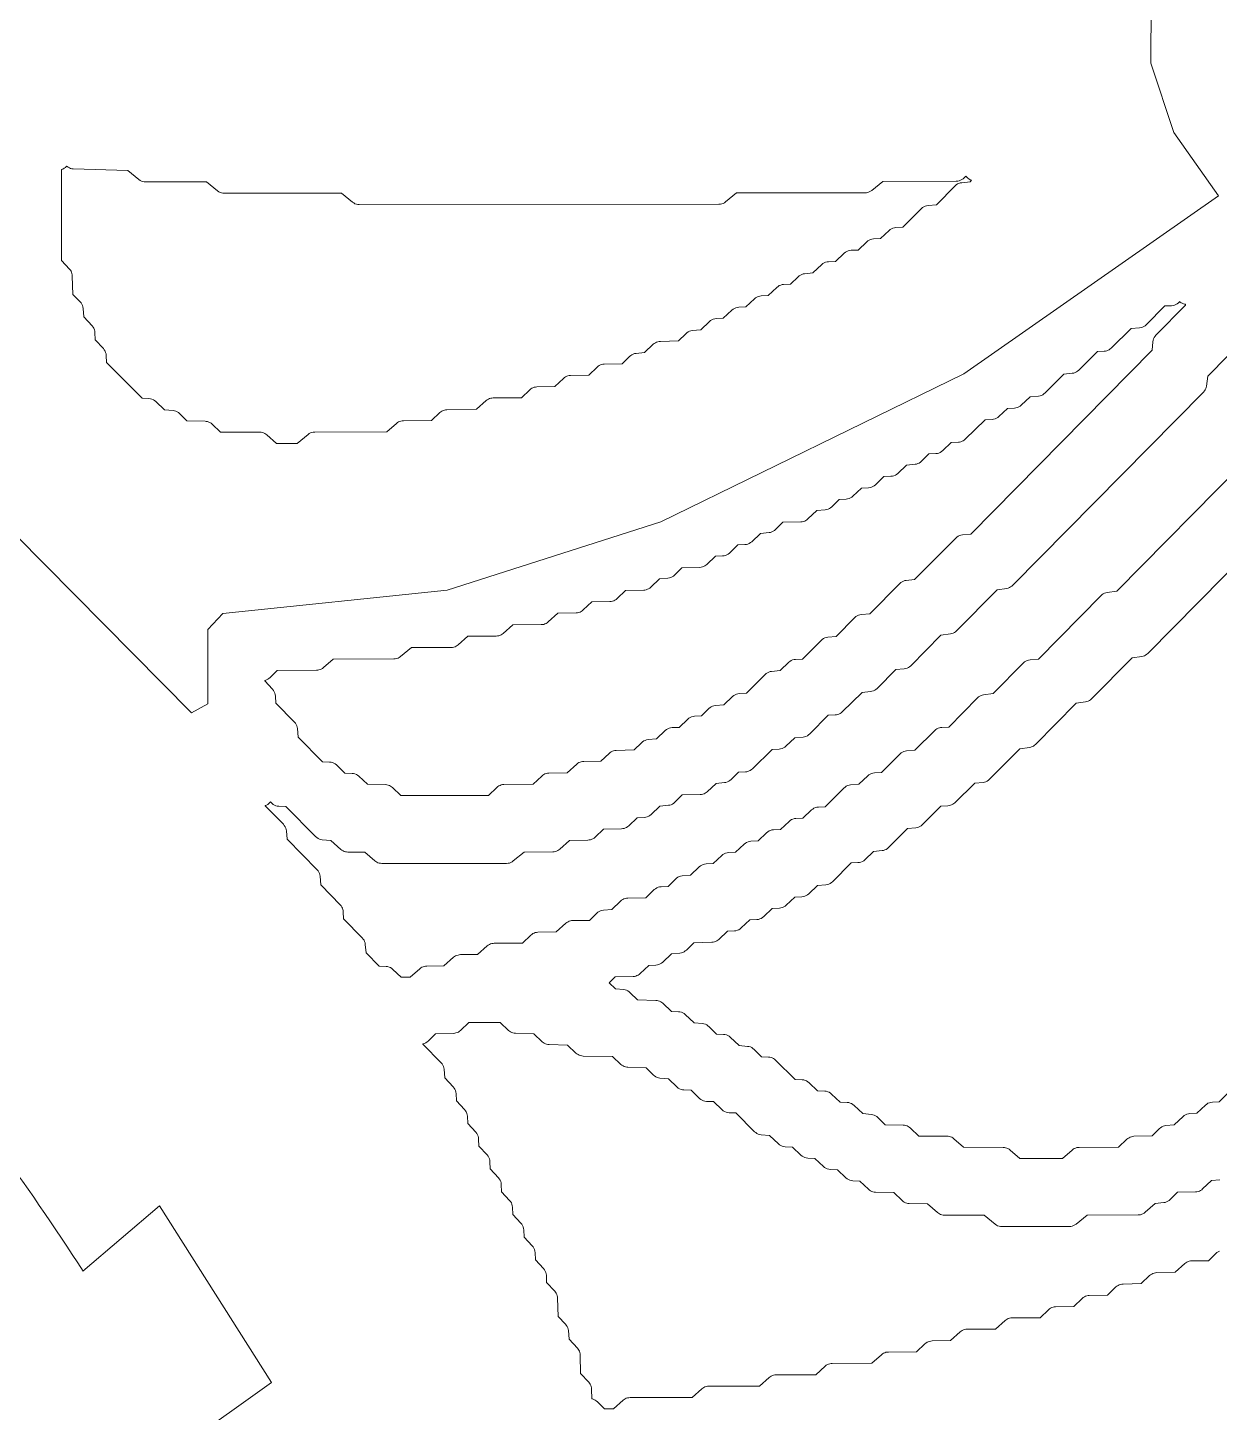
# Model space of a CAD drawing. Header units: inches. Extents: x 36 to 80.1, y 17.3 to 55.9.
# Drawn here: x 52.838 to 55.652, y 36.591 to 39.862 of the extents above; entities that cross this region are included whole.
import ezdxf

# ---------------------------------------------------------------- set-up
doc = ezdxf.new("R2010")
doc.units = ezdxf.units.IN
for name, color, linetype, lineweight in [('01_ORIGINAL_CAD', 7, 'Continuous', 20), ('02_APPROVED_PDF_OUTLINES', 7, 'Continuous', 15), ('04_APPROVED_PERIMETER', 7, 'Continuous', 15)]:
    doc.layers.add(name, color=color, linetype=linetype, lineweight=lineweight)

msp = doc.modelspace()

# ---------------------------------------------------------------- linework, layer by layer
at = {"layer": '01_ORIGINAL_CAD'}
msp.add_lwpolyline([(52.9682, 36.924), (53.149, 37.0789), (53.4135, 36.6613), (53.2073, 36.5136)], dxfattribs=at)
msp.add_arc((48.3626, 33.9743), 5.4698, 32.6388, 40.4465, dxfattribs=at)
at = {"layer": '02_APPROVED_PDF_OUTLINES'}
for points in [[(52.93, 39.5347), (52.9311, 39.5337), (52.9337, 39.5319), (52.9365, 39.5305), (52.9394, 39.5294), (52.9425, 39.5287), (52.9457, 39.5284), (53.0743, 39.5244), (53.1006, 39.5029), (53.1034, 39.5009), (53.1065, 39.4993), (53.1097, 39.4982), (53.113, 39.4975), (53.1165, 39.4973), (53.2605, 39.4974), (53.2865, 39.4762), (53.2893, 39.4742), (53.2923, 39.4726), (53.2956, 39.4715), (53.2989, 39.4708), (53.3023, 39.4706), (53.5791, 39.4708), (53.6051, 39.4496), (53.6079, 39.4476), (53.6109, 39.446), (53.6141, 39.4449), (53.6175, 39.4442), (53.6209, 39.444), (54.4703, 39.4446), (54.4737, 39.4448), (54.4771, 39.4455), (54.4803, 39.4467), (54.4834, 39.4483), (54.4862, 39.4503), (54.512, 39.4715), (54.8153, 39.4717), (54.8188, 39.4719), (54.8221, 39.4726), (54.8253, 39.4738), (54.8284, 39.4754), (54.8312, 39.4774), (54.8571, 39.4986), (55.0306, 39.499), (55.0342, 39.4993), (55.0376, 39.5), (55.0409, 39.5012), (55.044, 39.5029), (55.0469, 39.505), (55.0535, 39.5107), (55.0579, 39.5066), (55.0606, 39.5044), (55.0635, 39.5027), (55.0666, 39.5013), (55.0671, 39.5012), (55.0632, 39.4973), (55.0437, 39.4955), (55.0402, 39.495), (55.0369, 39.4939), (55.0337, 39.4925), (55.0308, 39.4906), (55.0282, 39.4883), (54.9837, 39.4436), (54.9641, 39.4418), (54.9607, 39.4412), (54.9574, 39.4402), (54.9542, 39.4387), (54.9513, 39.4368), (54.9487, 39.4345), (54.9047, 39.3903), (54.8883, 39.3895), (54.8848, 39.3891), (54.8813, 39.3882), (54.878, 39.3868), (54.875, 39.3849), (54.8722, 39.3827), (54.852, 39.3634), (54.8353, 39.3627), (54.8317, 39.3622), (54.8283, 39.3613), (54.825, 39.3599), (54.8219, 39.3581), (54.8192, 39.3558), (54.799, 39.3365), (54.7823, 39.3358), (54.7787, 39.3354), (54.7752, 39.3344), (54.772, 39.333), (54.7689, 39.3312), (54.7661, 39.3289), (54.7459, 39.3096), (54.7292, 39.3089), (54.7257, 39.3085), (54.7222, 39.3076), (54.7189, 39.3062), (54.7159, 39.3043), (54.7131, 39.302), (54.6924, 39.2823), (54.6725, 39.2805), (54.669, 39.28), (54.6657, 39.279), (54.6626, 39.2775), (54.6597, 39.2756), (54.6571, 39.2733), (54.6395, 39.2559), (54.6231, 39.2551), (54.6196, 39.2547), (54.6161, 39.2538), (54.6128, 39.2524), (54.6098, 39.2505), (54.607, 39.2483), (54.5868, 39.229), (54.5701, 39.2283), (54.5666, 39.2278), (54.5631, 39.2269), (54.5598, 39.2255), (54.5568, 39.2237), (54.554, 39.2214), (54.5338, 39.2021), (54.5171, 39.2014), (54.5135, 39.201), (54.5101, 39.2), (54.5068, 39.1986), (54.5037, 39.1968), (54.501, 39.1945), (54.4807, 39.1752), (54.464, 39.1745), (54.4605, 39.1741), (54.457, 39.1732), (54.4537, 39.1718), (54.4507, 39.1699), (54.4479, 39.1676), (54.4273, 39.1479), (54.4073, 39.1461), (54.4038, 39.1456), (54.4005, 39.1446), (54.3974, 39.1431), (54.3945, 39.1412), (54.3919, 39.1389), (54.3746, 39.1217), (54.332, 39.1207), (54.3289, 39.1205), (54.3259, 39.1198), (54.323, 39.1188), (54.3202, 39.1175), (54.3177, 39.1158), (54.3153, 39.1138), (54.2946, 39.0942), (54.2746, 39.0923), (54.2712, 39.0918), (54.2679, 39.0908), (54.2648, 39.0893), (54.2619, 39.0874), (54.2592, 39.0852), (54.242, 39.0679), (54.1994, 39.067), (54.1963, 39.0667), (54.1933, 39.0661), (54.1904, 39.0651), (54.1876, 39.0637), (54.185, 39.062), (54.1827, 39.0601), (54.1627, 39.041), (54.1198, 39.0401), (54.1167, 39.0398), (54.1137, 39.0392), (54.1108, 39.0382), (54.108, 39.0368), (54.1054, 39.0351), (54.1031, 39.0332), (54.0831, 39.0141), (54.0402, 39.0132), (54.0371, 39.0129), (54.0341, 39.0123), (54.0312, 39.0113), (54.0284, 39.0099), (54.0259, 39.0082), (54.0235, 39.0063), (54.0037, 38.9874), (53.9374, 38.9871), (53.9343, 38.9869), (53.9314, 38.9864), (53.9285, 38.9854), (53.9258, 38.9842), (53.9232, 38.9826), (53.9208, 38.9808), (53.898, 38.9604), (53.8281, 38.9593), (53.825, 38.9591), (53.822, 38.9585), (53.819, 38.9575), (53.8162, 38.9561), (53.8136, 38.9544), (53.8113, 38.9524), (53.7915, 38.9336), (53.7251, 38.9333), (53.7221, 38.9331), (53.7191, 38.9325), (53.7163, 38.9316), (53.7135, 38.9304), (53.7109, 38.9288), (53.7086, 38.9269), (53.6859, 38.9067), (53.5158, 38.9066), (53.5124, 38.9063), (53.5091, 38.9056), (53.5058, 38.9045), (53.5028, 38.9029), (53.5, 38.9009), (53.4742, 38.8797), (53.4255, 38.8797), (53.4027, 38.8999), (53.4003, 38.9017), (53.3977, 38.9033), (53.395, 38.9045), (53.3921, 38.9054), (53.3891, 38.906), (53.3861, 38.9062), (53.2932, 38.9064), (53.2733, 38.9252), (53.271, 38.9272), (53.2684, 38.9288), (53.2656, 38.9302), (53.2627, 38.9312), (53.2597, 38.9318), (53.2567, 38.932), (53.214, 38.933), (53.1967, 38.9502), (53.194, 38.9524), (53.1911, 38.9543), (53.188, 38.9558), (53.1847, 38.9568), (53.1813, 38.9573), (53.1613, 38.9591), (53.1405, 38.9788), (53.1378, 38.981), (53.1347, 38.9829), (53.1314, 38.9843), (53.128, 38.9852), (53.1244, 38.9856), (53.1081, 38.9863), (53.0242, 39.071), (53.0234, 39.0877), (53.023, 39.0912), (53.0221, 39.0946), (53.0207, 39.0979), (53.0189, 39.1009), (53.0167, 39.1037), (52.9975, 39.1242), (52.9968, 39.1414), (52.9964, 39.1449), (52.9955, 39.1483), (52.9941, 39.1516), (52.9923, 39.1546), (52.9901, 39.1573), (52.9705, 39.1783), (52.9687, 39.1987), (52.9681, 39.2021), (52.9672, 39.2054), (52.9657, 39.2085), (52.9639, 39.2114), (52.9617, 39.214), (52.9444, 39.2316), (52.9434, 39.275), (52.9432, 39.278), (52.9426, 39.281), (52.9416, 39.2839), (52.9403, 39.2866), (52.9387, 39.2892), (52.9367, 39.2915), (52.918, 39.3116), (52.9175, 39.5264), (52.9182, 39.5266), (52.9213, 39.5279), (52.9242, 39.5297), (52.9269, 39.5318)], [(53.3976, 38.3197), (53.3989, 38.3199), (53.402, 38.321), (53.405, 38.3224), (53.4077, 38.3242), (53.4102, 38.3264), (53.4273, 38.3434), (53.5198, 38.3437), (53.5228, 38.3439), (53.5258, 38.3445), (53.5287, 38.3454), (53.5314, 38.3466), (53.534, 38.3482), (53.5364, 38.3501), (53.5591, 38.3703), (53.7026, 38.3704), (53.706, 38.3707), (53.7094, 38.3714), (53.7126, 38.3725), (53.7156, 38.3741), (53.7184, 38.3761), (53.7443, 38.3973), (53.8383, 38.3977), (53.8413, 38.3979), (53.8442, 38.3984), (53.8471, 38.3993), (53.8499, 38.4006), (53.8524, 38.4021), (53.8548, 38.404), (53.8776, 38.4243), (53.9444, 38.4246), (53.9474, 38.4248), (53.9504, 38.4253), (53.9533, 38.4262), (53.956, 38.4275), (53.9586, 38.429), (53.9609, 38.4309), (53.9837, 38.4512), (54.0505, 38.4515), (54.0536, 38.4517), (54.0565, 38.4522), (54.0594, 38.4532), (54.0621, 38.4544), (54.0647, 38.456), (54.0671, 38.4578), (54.09, 38.4783), (54.1334, 38.4793), (54.1365, 38.4795), (54.1395, 38.4802), (54.1424, 38.4812), (54.1452, 38.4825), (54.1477, 38.4842), (54.1501, 38.4862), (54.1701, 38.5052), (54.213, 38.5062), (54.2161, 38.5064), (54.2191, 38.5071), (54.222, 38.5081), (54.2247, 38.5094), (54.2273, 38.5111), (54.2297, 38.5131), (54.2496, 38.5321), (54.2926, 38.5331), (54.2956, 38.5333), (54.2987, 38.534), (54.3016, 38.535), (54.3043, 38.5363), (54.3069, 38.538), (54.3093, 38.54), (54.3299, 38.5597), (54.3499, 38.5615), (54.3533, 38.562), (54.3566, 38.563), (54.3598, 38.5645), (54.3627, 38.5664), (54.3653, 38.5686), (54.3826, 38.5859), (54.4252, 38.5869), (54.4283, 38.5871), (54.4313, 38.5877), (54.4342, 38.5887), (54.4369, 38.5901), (54.4395, 38.5918), (54.4419, 38.5937), (54.4621, 38.613), (54.4788, 38.6138), (54.4823, 38.6142), (54.4858, 38.6151), (54.4891, 38.6165), (54.4922, 38.6183), (54.4949, 38.6206), (54.5151, 38.6399), (54.5318, 38.6406), (54.5354, 38.641), (54.5388, 38.642), (54.5421, 38.6434), (54.5452, 38.6452), (54.5479, 38.6475), (54.5686, 38.6672), (54.5886, 38.669), (54.592, 38.6695), (54.5953, 38.6706), (54.5985, 38.672), (54.6014, 38.6739), (54.604, 38.6762), (54.6213, 38.6934), (54.6639, 38.6944), (54.667, 38.6946), (54.67, 38.6953), (54.6729, 38.6963), (54.6756, 38.6976), (54.6782, 38.6993), (54.6806, 38.7013), (54.7012, 38.721), (54.7212, 38.7228), (54.7246, 38.7233), (54.728, 38.7243), (54.7311, 38.7258), (54.734, 38.7277), (54.7366, 38.73), (54.7541, 38.7474), (54.7705, 38.7482), (54.7741, 38.7486), (54.7775, 38.7495), (54.7808, 38.7509), (54.7839, 38.7528), (54.7866, 38.755), (54.8068, 38.7743), (54.8236, 38.775), (54.8271, 38.7755), (54.8306, 38.7764), (54.8339, 38.7778), (54.8369, 38.7796), (54.8397, 38.7819), (54.8599, 38.8012), (54.8766, 38.8019), (54.8802, 38.8023), (54.8836, 38.8033), (54.8869, 38.8047), (54.89, 38.8065), (54.8927, 38.8088), (54.9134, 38.8285), (54.9334, 38.8303), (54.9368, 38.8308), (54.9401, 38.8319), (54.9432, 38.8333), (54.9461, 38.8352), (54.9488, 38.8375), (54.9663, 38.8549), (54.9827, 38.8557), (54.9862, 38.8561), (54.9897, 38.857), (54.993, 38.8584), (54.996, 38.8603), (54.9988, 38.8626), (55.019, 38.8818), (55.0357, 38.8826), (55.0387, 38.8829), (55.0417, 38.8836), (55.0446, 38.8846), (55.0473, 38.886), (55.0498, 38.8877), (55.0521, 38.8897), (55.0988, 38.9356), (55.1152, 38.9363), (55.1188, 38.9367), (55.1223, 38.9376), (55.1255, 38.939), (55.1286, 38.9409), (55.1314, 38.9432), (55.1516, 38.9624), (55.1683, 38.9632), (55.1718, 38.9636), (55.1753, 38.9645), (55.1786, 38.9659), (55.1816, 38.9678), (55.1844, 38.9701), (55.2051, 38.9897), (55.225, 38.9916), (55.2285, 38.9921), (55.2318, 38.9931), (55.235, 38.9946), (55.2379, 38.9965), (55.2405, 38.9988), (55.285, 39.0435), (55.3046, 39.0453), (55.308, 39.0458), (55.3114, 39.0469), (55.3145, 39.0484), (55.3174, 39.0503), (55.3201, 39.0526), (55.3641, 39.0968), (55.3804, 39.0975), (55.3834, 39.0979), (55.3864, 39.0986), (55.3892, 39.0996), (55.392, 39.101), (55.3945, 39.1027), (55.3968, 39.1047), (55.4439, 39.151), (55.4636, 39.1528), (55.4671, 39.1533), (55.4704, 39.1544), (55.4736, 39.1558), (55.4765, 39.1577), (55.4791, 39.16), (55.5231, 39.2043), (55.5394, 39.205), (55.543, 39.2054), (55.5464, 39.2063), (55.5496, 39.2077), (55.5526, 39.2095), (55.5554, 39.2117), (55.5585, 39.2146), (55.5594, 39.2137), (55.5618, 39.212), (55.5645, 39.2106), (55.5672, 39.2095), (55.5701, 39.2088), (55.5722, 39.2084), (55.5722, 39.2066), (55.5024, 39.1354), (55.5002, 39.1328), (55.4983, 39.1299), (55.4969, 39.1267), (55.4959, 39.1234), (55.4953, 39.12), (55.4937, 39.1001), (55.0648, 38.6652), (55.0453, 38.6635), (55.0418, 38.6629), (55.0385, 38.6619), (55.0353, 38.6604), (55.0324, 38.6585), (55.0297, 38.6562), (54.9323, 38.5578), (54.9127, 38.556), (54.9093, 38.5555), (54.9059, 38.5544), (54.9028, 38.5529), (54.8999, 38.551), (54.8972, 38.5487), (54.8263, 38.4772), (54.8067, 38.4754), (54.8033, 38.4749), (54.7999, 38.4738), (54.7968, 38.4724), (54.7939, 38.4705), (54.7912, 38.4682), (54.7468, 38.4235), (54.7272, 38.4217), (54.7237, 38.4211), (54.7204, 38.4201), (54.7172, 38.4186), (54.7143, 38.4167), (54.7117, 38.4144), (54.6677, 38.3702), (54.6514, 38.3694), (54.6478, 38.369), (54.6444, 38.3681), (54.6411, 38.3667), (54.638, 38.3648), (54.6353, 38.3626), (54.6146, 38.3429), (54.5946, 38.3411), (54.5912, 38.3405), (54.5878, 38.3395), (54.5847, 38.338), (54.5818, 38.3361), (54.5791, 38.3338), (54.5351, 38.2895), (54.5188, 38.2888), (54.5153, 38.2884), (54.5118, 38.2875), (54.5085, 38.2861), (54.5055, 38.2842), (54.5027, 38.2819), (54.482, 38.2623), (54.462, 38.2604), (54.4586, 38.2599), (54.4553, 38.2589), (54.4522, 38.2574), (54.4493, 38.2555), (54.4466, 38.2533), (54.4291, 38.2358), (54.4127, 38.2351), (54.4092, 38.2346), (54.4057, 38.2337), (54.4024, 38.2323), (54.3994, 38.2305), (54.3966, 38.2282), (54.3764, 38.2089), (54.3597, 38.2082), (54.3561, 38.2078), (54.3527, 38.2068), (54.3494, 38.2054), (54.3463, 38.2036), (54.3436, 38.2013), (54.3229, 38.1816), (54.3029, 38.1798), (54.2995, 38.1793), (54.2962, 38.1782), (54.2931, 38.1768), (54.2901, 38.1749), (54.2875, 38.1726), (54.2702, 38.1554), (54.2276, 38.1544), (54.2246, 38.1542), (54.2216, 38.1535), (54.2187, 38.1525), (54.2159, 38.1512), (54.2133, 38.1495), (54.211, 38.1475), (54.1912, 38.1287), (54.1513, 38.1284), (54.1483, 38.1282), (54.1453, 38.1276), (54.1425, 38.1267), (54.1397, 38.1255), (54.1372, 38.1239), (54.1348, 38.122), (54.1119, 38.1016), (54.0685, 38.1006), (54.0654, 38.1004), (54.0624, 38.0997), (54.0595, 38.0987), (54.0567, 38.0974), (54.0541, 38.0957), (54.0518, 38.0937), (54.0319, 38.0748), (53.9625, 38.0737), (53.9594, 38.0735), (53.9564, 38.0728), (53.9534, 38.0718), (53.9507, 38.0705), (53.948, 38.0688), (53.9457, 38.0668), (53.9259, 38.048), (53.7195, 38.0478), (53.6997, 38.0666), (53.6973, 38.0686), (53.6947, 38.0703), (53.692, 38.0716), (53.6891, 38.0726), (53.6861, 38.0732), (53.683, 38.0735), (53.6401, 38.0744), (53.62, 38.0934), (53.6172, 38.0957), (53.6142, 38.0975), (53.6109, 38.0989), (53.6074, 38.0998), (53.6039, 38.1002), (53.5872, 38.101), (53.5669, 38.1202), (53.5641, 38.1225), (53.561, 38.1243), (53.5578, 38.1257), (53.5543, 38.1266), (53.5507, 38.127), (53.5345, 38.1278), (53.4767, 38.186), (53.4749, 38.206), (53.4744, 38.2094), (53.4734, 38.2127), (53.4719, 38.2158), (53.4701, 38.2187), (53.4678, 38.2213), (53.4239, 38.266), (53.4231, 38.2828), (53.4227, 38.2863), (53.4218, 38.2897), (53.4204, 38.293), (53.4186, 38.296), (53.4164, 38.2988), (53.3976, 38.3189)]]:
    msp.add_lwpolyline(points, close=True, dxfattribs=at)
for points in [[(55.7065, 38.8318), (55.4096, 38.5308), (55.387, 38.5275), (55.3838, 38.5268), (55.3807, 38.5257), (55.3779, 38.5243), (55.3752, 38.5225), (55.3728, 38.5203), (55.2246, 38.3701), (55.2051, 38.3684), (55.2016, 38.3678), (55.1983, 38.3668), (55.1951, 38.3653), (55.1922, 38.3634), (55.1896, 38.3611), (55.1181, 38.289), (55.0954, 38.2857), (55.0923, 38.285), (55.0892, 38.284), (55.0863, 38.2825), (55.0836, 38.2807), (55.0812, 38.2785), (55.013, 38.2094), (54.9968, 38.2086), (54.9937, 38.2083), (54.9908, 38.2076), (54.9879, 38.2066), (54.9852, 38.2052), (54.9827, 38.2035), (54.9804, 38.2015), (54.9333, 38.1552), (54.9135, 38.1534), (54.9101, 38.1529), (54.9067, 38.1518), (54.9036, 38.1504), (54.9006, 38.1484), (54.898, 38.1462), (54.854, 38.1019), (54.8377, 38.1012), (54.8341, 38.1008), (54.8307, 38.0998), (54.8274, 38.0984), (54.8243, 38.0966), (54.8216, 38.0943), (54.8009, 38.0746), (54.7809, 38.0728), (54.7775, 38.0723), (54.7742, 38.0712), (54.771, 38.0697), (54.7681, 38.0678), (54.7655, 38.0655), (54.7215, 38.0213), (54.7051, 38.0206), (54.7016, 38.0201), (54.6981, 38.0192), (54.6948, 38.0178), (54.6918, 38.016), (54.689, 38.0137), (54.6688, 37.9944), (54.6521, 37.9937), (54.6485, 37.9933), (54.6451, 37.9923), (54.6418, 37.9909), (54.6387, 37.9891), (54.636, 37.9868), (54.6158, 37.9675), (54.5991, 37.9668), (54.5955, 37.9664), (54.592, 37.9655), (54.5888, 37.9641), (54.5857, 37.9622), (54.5829, 37.9599), (54.5627, 37.9407), (54.546, 37.9399), (54.5425, 37.9395), (54.539, 37.9386), (54.5357, 37.9372), (54.5327, 37.9353), (54.5299, 37.933), (54.5097, 37.9138), (54.493, 37.913), (54.4894, 37.9126), (54.486, 37.9117), (54.4827, 37.9103), (54.4796, 37.9084), (54.4769, 37.9062), (54.4567, 37.8869), (54.4399, 37.8862), (54.4364, 37.8857), (54.4329, 37.8848), (54.4296, 37.8834), (54.4266, 37.8816), (54.4238, 37.8793), (54.4032, 37.8596), (54.3832, 37.8578), (54.3798, 37.8572), (54.3764, 37.8562), (54.3733, 37.8548), (54.3704, 37.8529), (54.3678, 37.8506), (54.3503, 37.8331), (54.3339, 37.8324), (54.3303, 37.832), (54.3269, 37.8311), (54.3236, 37.8297), (54.3205, 37.8278), (54.3177, 37.8255), (54.2978, 37.8065), (54.2548, 37.8055), (54.2518, 37.8053), (54.2488, 37.8046), (54.2459, 37.8036), (54.2431, 37.8023), (54.2405, 37.8006), (54.2382, 37.7986), (54.2175, 37.7789), (54.1975, 37.7771), (54.1941, 37.7766), (54.1908, 37.7756), (54.1876, 37.7741), (54.1847, 37.7722), (54.1821, 37.7699), (54.165, 37.7529), (54.1255, 37.7526), (54.1225, 37.7524), (54.1195, 37.7518), (54.1166, 37.7509), (54.1139, 37.7497), (54.1114, 37.7481), (54.109, 37.7463), (54.086, 37.7258), (54.0426, 37.7248), (54.0396, 37.7246), (54.0366, 37.7239), (54.0337, 37.7229), (54.0309, 37.7216), (54.0283, 37.7199), (54.026, 37.7179), (54.0062, 37.6991), (53.9398, 37.6988), (53.9368, 37.6986), (53.9338, 37.698), (53.931, 37.6971), (53.9282, 37.6959), (53.9256, 37.6943), (53.9233, 37.6925), (53.9005, 37.6722), (53.8602, 37.6719), (53.8572, 37.6717), (53.8542, 37.6711), (53.8514, 37.6702), (53.8486, 37.669), (53.8461, 37.6674), (53.8437, 37.6656), (53.8209, 37.6453), (53.7806, 37.645), (53.7776, 37.6448), (53.7746, 37.6442), (53.7718, 37.6433), (53.769, 37.6421), (53.7665, 37.6405), (53.7641, 37.6387), (53.7414, 37.6184), (53.7203, 37.6184), (53.7005, 37.6372), (53.6977, 37.6395), (53.6947, 37.6413), (53.6914, 37.6427), (53.6879, 37.6436), (53.6844, 37.644), (53.6681, 37.6447), (53.6369, 37.6762), (53.6351, 37.6962), (53.6346, 37.6996), (53.6336, 37.7029), (53.6322, 37.706), (53.6303, 37.7089), (53.6281, 37.7115), (53.5841, 37.7562), (53.5833, 37.773), (53.583, 37.776), (53.5824, 37.7789), (53.5813, 37.7817), (53.58, 37.7844), (53.5783, 37.7869), (53.5764, 37.7892), (53.5304, 37.8369), (53.5287, 37.8571), (53.5281, 37.8605), (53.5271, 37.8638), (53.5257, 37.867), (53.5238, 37.8699), (53.5216, 37.8725), (53.4506, 37.9444), (53.4488, 37.9644), (53.4483, 37.9678), (53.4473, 37.9711), (53.4458, 37.9742), (53.444, 37.9771), (53.4417, 37.9798), (53.3985, 38.0238), (53.3988, 38.0239), (53.402, 38.0252), (53.4049, 38.027), (53.4075, 38.0292), (53.4112, 38.0326), (53.415, 38.0291), (53.4177, 38.0269), (53.4208, 38.0251), (53.424, 38.0238), (53.4274, 38.0229), (53.4309, 38.0225), (53.4472, 38.0218), (53.518, 37.9508), (53.5207, 37.9485), (53.5236, 37.9466), (53.5267, 37.9451), (53.5301, 37.9441), (53.5335, 37.9435), (53.554, 37.9417), (53.5777, 37.9206), (53.5801, 37.9188), (53.5826, 37.9172), (53.5854, 37.916), (53.5882, 37.9151), (53.5912, 37.9145), (53.5942, 37.9144), (53.6345, 37.9141), (53.6574, 37.8939), (53.6598, 37.892), (53.6624, 37.8904), (53.6651, 37.8892), (53.668, 37.8883), (53.671, 37.8878), (53.674, 37.8876), (53.9689, 37.8875), (53.9723, 37.8877), (53.9757, 37.8884), (53.9789, 37.8896), (53.982, 37.8912), (53.9848, 37.8932), (54.0107, 37.9144), (54.0781, 37.9147), (54.0811, 37.9149), (54.0841, 37.9155), (54.087, 37.9164), (54.0897, 37.9176), (54.0923, 37.9192), (54.0946, 37.9211), (54.1176, 37.9415), (54.161, 37.9425), (54.164, 37.9428), (54.1671, 37.9434), (54.17, 37.9444), (54.1727, 37.9457), (54.1753, 37.9474), (54.1777, 37.9494), (54.1976, 37.9684), (54.2406, 37.9694), (54.2436, 37.9697), (54.2466, 37.9703), (54.2495, 37.9713), (54.2523, 37.9726), (54.2549, 37.9743), (54.2572, 37.9763), (54.2774, 37.9955), (54.2942, 37.9963), (54.2977, 37.9967), (54.3012, 37.9976), (54.3045, 37.999), (54.3075, 38.0009), (54.3103, 38.0032), (54.3309, 38.0229), (54.3509, 38.0247), (54.3543, 38.0252), (54.3577, 38.0262), (54.3608, 38.0277), (54.3637, 38.0296), (54.3663, 38.0318), (54.3836, 38.0491), (54.4262, 38.0501), (54.4293, 38.0503), (54.4323, 38.0509), (54.4352, 38.0519), (54.438, 38.0533), (54.4405, 38.055), (54.4429, 38.0569), (54.4636, 38.0766), (54.4835, 38.0784), (54.487, 38.079), (54.4903, 38.08), (54.4934, 38.0815), (54.4963, 38.0834), (54.4989, 38.0856), (54.5165, 38.1031), (54.5329, 38.1038), (54.5359, 38.1042), (54.5389, 38.1048), (54.5417, 38.1059), (54.5444, 38.1073), (54.547, 38.109), (54.5493, 38.111), (54.5959, 38.1568), (54.6124, 38.1576), (54.6159, 38.158), (54.6194, 38.1589), (54.6227, 38.1603), (54.6257, 38.1622), (54.6285, 38.1644), (54.6492, 38.1841), (54.6691, 38.1859), (54.6726, 38.1865), (54.6759, 38.1875), (54.6791, 38.189), (54.682, 38.1909), (54.6846, 38.1932), (54.7286, 38.2375), (54.745, 38.2382), (54.748, 38.2385), (54.751, 38.2392), (54.7538, 38.2402), (54.7565, 38.2416), (54.7591, 38.2433), (54.7614, 38.2453), (54.8084, 38.2916), (54.8282, 38.2934), (54.8317, 38.294), (54.835, 38.295), (54.8381, 38.2965), (54.8411, 38.2984), (54.8437, 38.3007), (54.8881, 38.3454), (54.9077, 38.3472), (54.9112, 38.3477), (54.9145, 38.3487), (54.9177, 38.3502), (54.9206, 38.3521), (54.9232, 38.3544), (54.9947, 38.4265), (55.0174, 38.4298), (55.0205, 38.4305), (55.0236, 38.4316), (55.0265, 38.433), (55.0292, 38.4348), (55.0316, 38.437), (55.1273, 38.534), (55.1499, 38.5373), (55.1531, 38.5379), (55.1561, 38.539), (55.159, 38.5405), (55.1617, 38.5423), (55.1641, 38.5444), (55.6145, 39.0011), (55.6166, 39.0035), (55.6184, 39.0062), (55.6198, 39.009), (55.6208, 39.0121), (55.6215, 39.0152), (55.6246, 39.0382), (55.7204, 39.1353)], [(55.8418, 37.5168), (55.6518, 37.3241), (55.6355, 37.3234), (55.632, 37.323), (55.6285, 37.3221), (55.6252, 37.3207), (55.6222, 37.3188), (55.6194, 37.3165), (55.5992, 37.2973), (55.5825, 37.2965), (55.5789, 37.2961), (55.5755, 37.2952), (55.5722, 37.2938), (55.5691, 37.2919), (55.5664, 37.2897), (55.5457, 37.27), (55.5257, 37.2682), (55.5223, 37.2676), (55.519, 37.2666), (55.5158, 37.2651), (55.5129, 37.2632), (55.5103, 37.261), (55.493, 37.2437), (55.4504, 37.2428), (55.4473, 37.2425), (55.4443, 37.2419), (55.4414, 37.2409), (55.4387, 37.2395), (55.4361, 37.2379), (55.4337, 37.2359), (55.414, 37.217), (55.3211, 37.2167), (55.318, 37.2165), (55.3151, 37.216), (55.3122, 37.215), (55.3095, 37.2138), (55.3069, 37.2122), (55.3045, 37.2104), (55.2818, 37.1901), (55.1806, 37.19), (55.1578, 37.2103), (55.1554, 37.2121), (55.1529, 37.2137), (55.1501, 37.2149), (55.1472, 37.2158), (55.1443, 37.2164), (55.1413, 37.2166), (55.0479, 37.2168), (55.025, 37.237), (55.0227, 37.2389), (55.0201, 37.2404), (55.0174, 37.2417), (55.0145, 37.2426), (55.0115, 37.2431), (55.0085, 37.2433), (54.9421, 37.2435), (54.9223, 37.2624), (54.9199, 37.2643), (54.9173, 37.266), (54.9146, 37.2673), (54.9117, 37.2683), (54.9086, 37.2689), (54.9056, 37.2692), (54.863, 37.2701), (54.8456, 37.2873), (54.843, 37.2896), (54.84, 37.2915), (54.8369, 37.2929), (54.8336, 37.2939), (54.8302, 37.2945), (54.8102, 37.2963), (54.7894, 37.3159), (54.7867, 37.3182), (54.7836, 37.32), (54.7803, 37.3214), (54.7769, 37.3224), (54.7733, 37.3228), (54.7566, 37.3235), (54.7363, 37.3427), (54.7335, 37.345), (54.7305, 37.3468), (54.7272, 37.3482), (54.7237, 37.3492), (54.7202, 37.3496), (54.7034, 37.3503), (54.6831, 37.3695), (54.6804, 37.3718), (54.6773, 37.3736), (54.674, 37.375), (54.6706, 37.376), (54.667, 37.3764), (54.6505, 37.3771), (54.6037, 37.4229), (54.6014, 37.4249), (54.5989, 37.4266), (54.5962, 37.4279), (54.5933, 37.429), (54.5903, 37.4297), (54.5873, 37.43), (54.5709, 37.4307), (54.5533, 37.4482), (54.5507, 37.4504), (54.5478, 37.4523), (54.5446, 37.4538), (54.5413, 37.4548), (54.5379, 37.4553), (54.5179, 37.4571), (54.4971, 37.4768), (54.4944, 37.479), (54.4913, 37.4809), (54.488, 37.4823), (54.4846, 37.4832), (54.481, 37.4836), (54.4646, 37.4843), (54.447, 37.5018), (54.4444, 37.504), (54.4415, 37.5059), (54.4383, 37.5074), (54.435, 37.5084), (54.4316, 37.5089), (54.4116, 37.5107), (54.3909, 37.5304), (54.3881, 37.5326), (54.385, 37.5345), (54.3817, 37.5359), (54.3783, 37.5368), (54.3747, 37.5372), (54.358, 37.5379), (54.3377, 37.5572), (54.3354, 37.5591), (54.3328, 37.5608), (54.33, 37.5621), (54.3271, 37.5631), (54.3241, 37.5637), (54.321, 37.564), (54.2784, 37.5649), (54.261, 37.5821), (54.2584, 37.5844), (54.2555, 37.5863), (54.2524, 37.5877), (54.2491, 37.5887), (54.2456, 37.5893), (54.226, 37.591), (54.2112, 37.6056), (54.2252, 37.6195), (54.2678, 37.6205), (54.2708, 37.6207), (54.2738, 37.6214), (54.2768, 37.6224), (54.2795, 37.6237), (54.2821, 37.6254), (54.2844, 37.6274), (54.3047, 37.6466), (54.3214, 37.6474), (54.3249, 37.6478), (54.3284, 37.6487), (54.3317, 37.6501), (54.3347, 37.652), (54.3375, 37.6543), (54.3581, 37.674), (54.3781, 37.6758), (54.3816, 37.6763), (54.3849, 37.6773), (54.388, 37.6788), (54.3909, 37.6807), (54.3935, 37.6829), (54.4108, 37.7002), (54.4534, 37.7012), (54.4565, 37.7014), (54.4595, 37.702), (54.4624, 37.703), (54.4652, 37.7044), (54.4678, 37.7061), (54.4701, 37.708), (54.4903, 37.7273), (54.507, 37.728), (54.5106, 37.7285), (54.514, 37.7294), (54.5173, 37.7308), (54.5204, 37.7326), (54.5231, 37.7349), (54.5433, 37.7542), (54.5601, 37.7549), (54.5636, 37.7553), (54.5671, 37.7563), (54.5704, 37.7577), (54.5734, 37.7595), (54.5762, 37.7618), (54.5964, 37.7811), (54.6131, 37.7818), (54.6167, 37.7822), (54.6201, 37.7831), (54.6234, 37.7845), (54.6265, 37.7864), (54.6292, 37.7887), (54.6494, 37.8079), (54.6661, 37.8087), (54.6697, 37.8091), (54.6731, 37.81), (54.6764, 37.8114), (54.6795, 37.8133), (54.6823, 37.8156), (54.7029, 37.8352), (54.7229, 37.8371), (54.7263, 37.8376), (54.7297, 37.8386), (54.7328, 37.8401), (54.7358, 37.842), (54.7384, 37.8443), (54.7824, 37.8886), (54.7987, 37.8893), (54.8023, 37.8897), (54.8057, 37.8906), (54.809, 37.892), (54.8121, 37.8939), (54.8148, 37.8962), (54.8355, 37.9159), (54.8555, 37.9177), (54.8589, 37.9182), (54.8622, 37.9193), (54.8654, 37.9207), (54.8683, 37.9226), (54.8709, 37.9249), (54.9154, 37.9696), (54.935, 37.9714), (54.9384, 37.972), (54.9418, 37.973), (54.9449, 37.9745), (54.9479, 37.9764), (54.9505, 37.9787), (54.9945, 38.0229), (55.0108, 38.0237), (55.0138, 38.024), (55.0168, 38.0247), (55.0197, 38.0257), (55.0224, 38.0271), (55.0249, 38.0288), (55.0272, 38.0308), (55.0743, 38.0771), (55.0941, 38.0789), (55.0975, 38.0794), (55.1009, 38.0805), (55.104, 38.082), (55.1069, 38.0839), (55.1096, 38.0862), (55.181, 38.1583), (55.2037, 38.1615), (55.2069, 38.1622), (55.2099, 38.1633), (55.2128, 38.1648), (55.2155, 38.1666), (55.2179, 38.1687), (55.3136, 38.2657), (55.3362, 38.269), (55.3394, 38.2697), (55.3424, 38.2707), (55.3453, 38.2722), (55.348, 38.274), (55.3504, 38.2762), (55.4461, 38.3732), (55.4687, 38.3765), (55.4719, 38.3771), (55.475, 38.3782), (55.4779, 38.3797), (55.4805, 38.3815), (55.483, 38.3836), (55.8426, 38.7482)], [(55.6523, 36.9715), (55.6491, 36.97), (55.6462, 36.9681), (55.6436, 36.9658), (55.6265, 36.9488), (55.5869, 36.9485), (55.5839, 36.9483), (55.581, 36.9477), (55.5781, 36.9468), (55.5754, 36.9456), (55.5728, 36.944), (55.5705, 36.9422), (55.5475, 36.9217), (55.5041, 36.9207), (55.501, 36.9205), (55.498, 36.9198), (55.4951, 36.9188), (55.4924, 36.9175), (55.4898, 36.9158), (55.4874, 36.9138), (55.4675, 36.8948), (55.4245, 36.8938), (55.4215, 36.8936), (55.4185, 36.8929), (55.4155, 36.8919), (55.4128, 36.8906), (55.4102, 36.8889), (55.4079, 36.8869), (55.3879, 36.8679), (55.3449, 36.8669), (55.3419, 36.8667), (55.3389, 36.866), (55.336, 36.865), (55.3332, 36.8637), (55.3306, 36.862), (55.3283, 36.86), (55.3083, 36.841), (55.2654, 36.84), (55.2623, 36.8398), (55.2593, 36.8391), (55.2564, 36.8381), (55.2536, 36.8368), (55.251, 36.8351), (55.2487, 36.8331), (55.2289, 36.8143), (55.1625, 36.814), (55.1595, 36.8138), (55.1566, 36.8132), (55.1537, 36.8123), (55.1509, 36.8111), (55.1484, 36.8095), (55.146, 36.8076), (55.1233, 36.7874), (55.0564, 36.7871), (55.0534, 36.7869), (55.0504, 36.7863), (55.0476, 36.7854), (55.0448, 36.7842), (55.0422, 36.7826), (55.0399, 36.7807), (55.0169, 36.7603), (54.9735, 36.7593), (54.9705, 36.759), (54.9675, 36.7584), (54.9646, 36.7574), (54.9618, 36.7561), (54.9592, 36.7544), (54.9569, 36.7524), (54.9371, 36.7335), (54.8707, 36.7332), (54.8677, 36.733), (54.8647, 36.7325), (54.8619, 36.7316), (54.8591, 36.7303), (54.8565, 36.7288), (54.8542, 36.7269), (54.8314, 36.7066), (54.738, 36.7063), (54.735, 36.7061), (54.7321, 36.7056), (54.7292, 36.7046), (54.7264, 36.7034), (54.7239, 36.7018), (54.7215, 36.7), (54.6988, 36.6797), (54.6054, 36.6794), (54.6024, 36.6792), (54.5994, 36.6786), (54.5965, 36.6777), (54.5938, 36.6765), (54.5912, 36.6749), (54.5888, 36.673), (54.5661, 36.6528), (54.4462, 36.6524), (54.4432, 36.6522), (54.4402, 36.6517), (54.4373, 36.6508), (54.4346, 36.6495), (54.432, 36.6479), (54.4296, 36.6461), (54.4069, 36.6258), (54.2604, 36.6254), (54.2574, 36.6252), (54.2544, 36.6247), (54.2516, 36.6238), (54.2488, 36.6225), (54.2462, 36.621), (54.2439, 36.6191), (54.2211, 36.5988), (54.2004, 36.5988), (54.1832, 36.6158), (54.1808, 36.618), (54.1781, 36.6198), (54.1751, 36.6212), (54.172, 36.6223), (54.1701, 36.6226), (54.1695, 36.6457), (54.1692, 36.6487), (54.1686, 36.6517), (54.1676, 36.6545), (54.1663, 36.6572), (54.1647, 36.6598), (54.1628, 36.6621), (54.1438, 36.6824), (54.1428, 36.7261), (54.1425, 36.7291), (54.1419, 36.7321), (54.1409, 36.735), (54.1396, 36.7377), (54.138, 36.7402), (54.1361, 36.7426), (54.1165, 36.7636), (54.1147, 36.7839), (54.1142, 36.7873), (54.1132, 36.7906), (54.1117, 36.7937), (54.1099, 36.7966), (54.1077, 36.7992), (54.0904, 36.8169), (54.0894, 36.8603), (54.0892, 36.8633), (54.0886, 36.8662), (54.0876, 36.8691), (54.0863, 36.8719), (54.0847, 36.8744), (54.0827, 36.8767), (54.0635, 36.8973), (54.0628, 36.9145), (54.0624, 36.918), (54.0615, 36.9214), (54.0601, 36.9246), (54.0583, 36.9277), (54.0561, 36.9304), (54.0369, 36.951), (54.0361, 36.9681), (54.0357, 36.9716), (54.0348, 36.975), (54.0335, 36.9783), (54.0317, 36.9813), (54.0294, 36.9841), (54.0103, 37.0046), (54.0095, 37.0218), (54.0091, 37.0253), (54.0082, 37.0287), (54.0068, 37.032), (54.005, 37.035), (54.0028, 37.0377), (53.9836, 37.0583), (53.9828, 37.0754), (53.9824, 37.0789), (53.9815, 37.0824), (53.9802, 37.0856), (53.9784, 37.0886), (53.9761, 37.0914), (53.957, 37.1119), (53.9562, 37.1291), (53.9558, 37.1326), (53.9549, 37.136), (53.9535, 37.1393), (53.9517, 37.1423), (53.9495, 37.145), (53.9303, 37.1656), (53.9295, 37.1828), (53.9291, 37.1863), (53.9282, 37.1897), (53.9269, 37.1929), (53.9251, 37.196), (53.9228, 37.1987), (53.9037, 37.2193), (53.9029, 37.2364), (53.9025, 37.2399), (53.9016, 37.2433), (53.9002, 37.2466), (53.8984, 37.2496), (53.8962, 37.2524), (53.877, 37.2729), (53.8763, 37.2901), (53.8758, 37.2936), (53.875, 37.297), (53.8736, 37.3003), (53.8718, 37.3033), (53.8696, 37.306), (53.8504, 37.3266), (53.8496, 37.3437), (53.8492, 37.3472), (53.8483, 37.3507), (53.8469, 37.3539), (53.8451, 37.3569), (53.8429, 37.3597), (53.8233, 37.3807), (53.8215, 37.4011), (53.821, 37.4045), (53.82, 37.4078), (53.8185, 37.4109), (53.8167, 37.4138), (53.8144, 37.4164), (53.7709, 37.4606), (53.7709, 37.4611), (53.7722, 37.4613), (53.7753, 37.4624), (53.7782, 37.4638), (53.781, 37.4656), (53.7834, 37.4678), (53.8007, 37.485), (53.8433, 37.486), (53.8464, 37.4862), (53.8494, 37.4869), (53.8523, 37.4879), (53.8551, 37.4892), (53.8576, 37.4909), (53.86, 37.4929), (53.8797, 37.5117), (53.9534, 37.5117), (53.9733, 37.4929), (53.9756, 37.491), (53.9782, 37.4893), (53.981, 37.4879), (53.9839, 37.487), (53.9869, 37.4863), (53.9899, 37.4861), (54.0329, 37.4852), (54.0529, 37.4661), (54.0553, 37.4642), (54.0579, 37.4625), (54.0606, 37.4612), (54.0635, 37.4602), (54.0666, 37.4596), (54.0696, 37.4593), (54.1126, 37.4584), (54.1326, 37.4394), (54.135, 37.4374), (54.1376, 37.4357), (54.1404, 37.4344), (54.1433, 37.4334), (54.1464, 37.4328), (54.1495, 37.4325), (54.2189, 37.4316), (54.2389, 37.4126), (54.2412, 37.4106), (54.2438, 37.409), (54.2466, 37.4076), (54.2495, 37.4066), (54.2525, 37.406), (54.2555, 37.4058), (54.2981, 37.4049), (54.3155, 37.3876), (54.3181, 37.3854), (54.3211, 37.3835), (54.3242, 37.382), (54.3275, 37.381), (54.3309, 37.3805), (54.3509, 37.3787), (54.3717, 37.359), (54.3744, 37.3568), (54.3775, 37.3549), (54.3808, 37.3535), (54.3842, 37.3526), (54.3878, 37.3522), (54.4045, 37.3515), (54.4248, 37.3322), (54.4276, 37.33), (54.4306, 37.3281), (54.4339, 37.3267), (54.4374, 37.3258), (54.4409, 37.3254), (54.4577, 37.3247), (54.478, 37.3054), (54.4807, 37.3032), (54.4838, 37.3013), (54.4871, 37.2999), (54.4905, 37.299), (54.4941, 37.2986), (54.5104, 37.2979), (54.5546, 37.2537), (54.5572, 37.2514), (54.5602, 37.2495), (54.5633, 37.248), (54.5666, 37.247), (54.5701, 37.2464), (54.5901, 37.2447), (54.6108, 37.225), (54.6136, 37.2227), (54.6167, 37.2209), (54.6199, 37.2195), (54.6234, 37.2186), (54.6269, 37.2182), (54.6437, 37.2174), (54.664, 37.1982), (54.6667, 37.1959), (54.6698, 37.1941), (54.6731, 37.1927), (54.6765, 37.1918), (54.6801, 37.1914), (54.6968, 37.1906), (54.7171, 37.1714), (54.7199, 37.1691), (54.7229, 37.1673), (54.7262, 37.1659), (54.7297, 37.165), (54.7332, 37.1646), (54.75, 37.1638), (54.7703, 37.1446), (54.773, 37.1423), (54.7761, 37.1405), (54.7794, 37.1391), (54.7828, 37.1382), (54.7864, 37.1378), (54.8031, 37.137), (54.8234, 37.1178), (54.8257, 37.1158), (54.8283, 37.1142), (54.8311, 37.1128), (54.834, 37.1118), (54.837, 37.1112), (54.8401, 37.111), (54.883, 37.11), (54.9031, 37.091), (54.9054, 37.0891), (54.908, 37.0874), (54.9108, 37.086), (54.9137, 37.0851), (54.9167, 37.0844), (54.9197, 37.0842), (54.9632, 37.0833), (54.9862, 37.0628), (54.9886, 37.061), (54.9911, 37.0594), (54.9939, 37.0582), (54.9968, 37.0573), (54.9997, 37.0567), (55.0027, 37.0565), (55.0967, 37.0563), (55.1227, 37.0351), (55.1255, 37.0332), (55.1285, 37.0316), (55.1318, 37.0304), (55.1351, 37.0297), (55.1385, 37.0295), (55.2978, 37.0296), (55.3012, 37.0299), (55.3046, 37.0306), (55.3078, 37.0317), (55.3108, 37.0333), (55.3136, 37.0353), (55.3395, 37.0565), (55.46, 37.0569), (55.463, 37.0571), (55.466, 37.0576), (55.4689, 37.0585), (55.4716, 37.0598), (55.4742, 37.0613), (55.4766, 37.0632), (55.5002, 37.0843), (55.5207, 37.0861), (55.5241, 37.0867), (55.5274, 37.0877), (55.5305, 37.0892), (55.5334, 37.0911), (55.5361, 37.0933), (55.5534, 37.1106), (55.596, 37.1115), (55.599, 37.1118), (55.602, 37.1124), (55.6049, 37.1134), (55.6077, 37.1148), (55.6103, 37.1164), (55.6126, 37.1184), (55.6333, 37.1381), (55.6533, 37.1399)]]:
    msp.add_lwpolyline(points, dxfattribs=at)
at = {"layer": '04_APPROVED_PERIMETER'}
msp.add_lwpolyline([(55.4908, 39.9205), (55.4902, 39.7777), (55.5445, 39.6139), (55.6498, 39.4648), (55.0489, 39.0438), (54.3328, 38.6943), (53.8288, 38.5329), (53.2985, 38.4776), (53.2631, 38.4398), (53.2631, 38.2641), (53.2251, 38.2435), (52.6018, 38.8721), (52.4952, 39.1135), (52.4416, 39.3551), (52.4937, 39.7276), (52.405, 39.7921), (52.0337, 39.8735)], dxfattribs=at)

doc.saveas('drawing.dxf')
